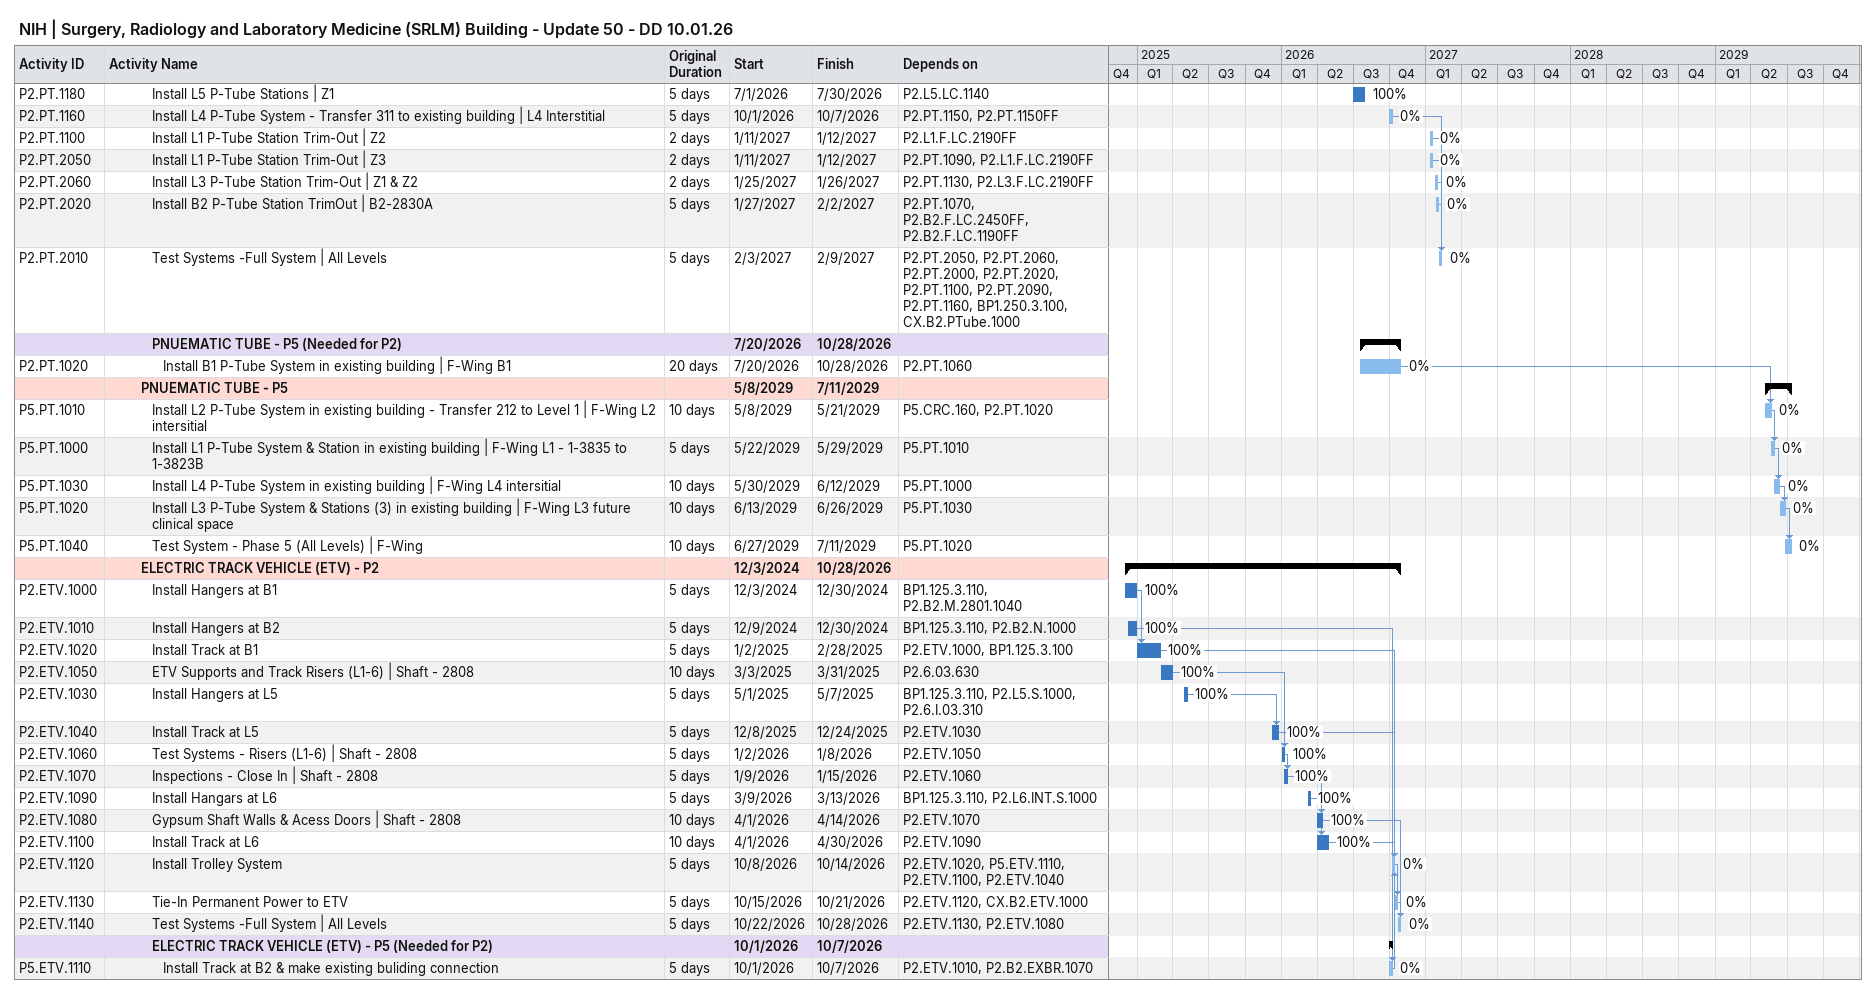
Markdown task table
NIH | Surgery, Radiology and Laboratory Medicine (SRLM) Building - Update 50 - DD 10.01.26

| ID | Level | Task | Original duration | Start | Finish | Predecessors | % complete |
|---|---|---|---|---|---|---|---|
| P2.PT.1180 | 5 | Install L5 P-Tube Stations \| Z1 | 5d | 2026-07-01 | 2026-07-30 | P2.L5.LC.1140 | 100 |
| P2.PT.1160 | 5 | Install L4 P-Tube System - Transfer 311 to existing building \| L4 Interstitial | 5d | 2026-10-01 | 2026-10-07 | P2.PT.1150, P2.PT.1150FF | 0 |
| P2.PT.1100 | 5 | Install L1 P-Tube Station Trim-Out \| Z2 | 2d | 2027-01-11 | 2027-01-12 | P2.L1.F.LC.2190FF | 0 |
| P2.PT.2050 | 5 | Install L1 P-Tube Station Trim-Out \| Z3 | 2d | 2027-01-11 | 2027-01-12 | P2.PT.1090, P2.L1.F.LC.2190FF | 0 |
| P2.PT.2060 | 5 | Install L3 P-Tube Station Trim-Out \| Z1 & Z2 | 2d | 2027-01-25 | 2027-01-26 | P2.PT.1130, P2.L3.F.LC.2190FF | 0 |
| P2.PT.2020 | 5 | Install B2 P-Tube Station TrimOut \| B2-2830A | 5d | 2027-01-27 | 2027-02-02 | P2.PT.1070, P2.B2.F.LC.2450FF, P2.B2.F.LC.1190FF | 0 |
| P2.PT.2010 | 5 | Test Systems -Full System \| All Levels | 5d | 2027-02-03 | 2027-02-09 | P2.PT.2050, P2.PT.2060, P2.PT.2000, P2.PT.2020, P2.PT.1100, P2.PT.2090, P2.PT.1160, BP1.250.3.100, CX.B2.PTube.1000 | 0 |
|  | 5 | **PNUEMATIC TUBE - P5 (Needed for P2)** |  | 2026-07-20 | 2026-10-28 |  |  |
| P2.PT.1020 | 6 | Install B1 P-Tube System in existing building \| F-Wing B1 | 20d | 2026-07-20 | 2026-10-28 | P2.PT.1060 | 0 |
|  | 4 | **PNUEMATIC TUBE - P5** |  | 2029-05-08 | 2029-07-11 |  |  |
| P5.PT.1010 | 5 | Install L2 P-Tube System in existing building - Transfer 212 to Level 1 \| F-Wing L2 intersitial | 10d | 2029-05-08 | 2029-05-21 | P5.CRC.160, P2.PT.1020 | 0 |
| P5.PT.1000 | 5 | Install L1 P-Tube System & Station in existing building \| F-Wing L1 - 1-3835 to 1-3823B | 5d | 2029-05-22 | 2029-05-29 | P5.PT.1010 | 0 |
| P5.PT.1030 | 5 | Install L4 P-Tube System in existing building \| F-Wing L4 intersitial | 10d | 2029-05-30 | 2029-06-12 | P5.PT.1000 | 0 |
| P5.PT.1020 | 5 | Install L3 P-Tube System & Stations (3) in existing building \| F-Wing L3 future clinical space | 10d | 2029-06-13 | 2029-06-26 | P5.PT.1030 | 0 |
| P5.PT.1040 | 5 | Test System - Phase 5 (All Levels) \| F-Wing | 10d | 2029-06-27 | 2029-07-11 | P5.PT.1020 | 0 |
|  | 4 | **ELECTRIC TRACK VEHICLE (ETV) - P2** |  | 2024-12-03 | 2026-10-28 |  |  |
| P2.ETV.1000 | 5 | Install Hangers at B1 | 5d | 2024-12-03 | 2024-12-30 | BP1.125.3.110, P2.B2.M.2801.1040 | 100 |
| P2.ETV.1010 | 5 | Install Hangers at B2 | 5d | 2024-12-09 | 2024-12-30 | BP1.125.3.110, P2.B2.N.1000 | 100 |
| P2.ETV.1020 | 5 | Install Track at B1 | 5d | 2025-01-02 | 2025-02-28 | P2.ETV.1000, BP1.125.3.100 | 100 |
| P2.ETV.1050 | 5 | ETV Supports and Track Risers (L1-6) \| Shaft - 2808 | 10d | 2025-03-03 | 2025-03-31 | P2.6.03.630 | 100 |
| P2.ETV.1030 | 5 | Install Hangers at L5 | 5d | 2025-05-01 | 2025-05-07 | BP1.125.3.110, P2.L5.S.1000, P2.6.I.03.310 | 100 |
| P2.ETV.1040 | 5 | Install Track at L5 | 5d | 2025-12-08 | 2025-12-24 | P2.ETV.1030 | 100 |
| P2.ETV.1060 | 5 | Test Systems - Risers (L1-6) \| Shaft - 2808 | 5d | 2026-01-02 | 2026-01-08 | P2.ETV.1050 | 100 |
| P2.ETV.1070 | 5 | Inspections - Close In \| Shaft - 2808 | 5d | 2026-01-09 | 2026-01-15 | P2.ETV.1060 | 100 |
| P2.ETV.1090 | 5 | Install Hangars at L6 | 5d | 2026-03-09 | 2026-03-13 | BP1.125.3.110, P2.L6.INT.S.1000 | 100 |
| P2.ETV.1080 | 5 | Gypsum Shaft Walls & Acess Doors \| Shaft - 2808 | 10d | 2026-04-01 | 2026-04-14 | P2.ETV.1070 | 100 |
| P2.ETV.1100 | 5 | Install Track at L6 | 10d | 2026-04-01 | 2026-04-30 | P2.ETV.1090 | 100 |
| P2.ETV.1120 | 5 | Install Trolley System | 5d | 2026-10-08 | 2026-10-14 | P2.ETV.1020, P5.ETV.1110, P2.ETV.1100, P2.ETV.1040 | 0 |
| P2.ETV.1130 | 5 | Tie-In Permanent Power to ETV | 5d | 2026-10-15 | 2026-10-21 | P2.ETV.1120, CX.B2.ETV.1000 | 0 |
| P2.ETV.1140 | 5 | Test Systems -Full System \| All Levels | 5d | 2026-10-22 | 2026-10-28 | P2.ETV.1130, P2.ETV.1080 | 0 |
|  | 5 | **ELECTRIC TRACK VEHICLE (ETV) - P5 (Needed for P2)** |  | 2026-10-01 | 2026-10-07 |  |  |
| P5.ETV.1110 | 6 | Install Track at B2 & make existing buliding connection | 5d | 2026-10-01 | 2026-10-07 | P2.ETV.1010, P2.B2.EXBR.1070 | 0 |
